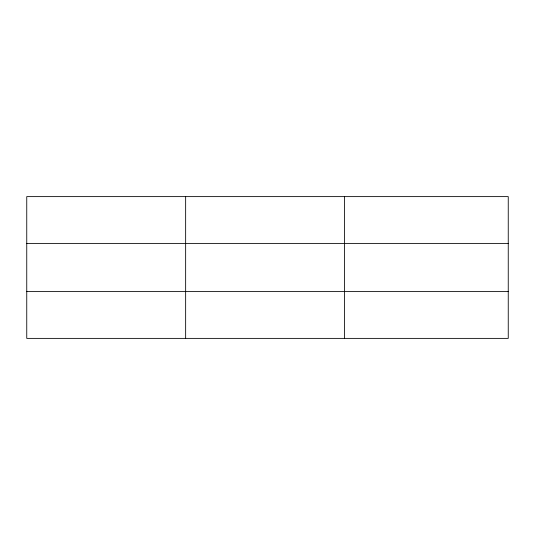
<?xml version="1.0" encoding="UTF-8"?>
<svg xmlns="http://www.w3.org/2000/svg" width="535" height="535" viewBox="0 0 535 535"><rect width="100%" height="100%" fill="white"/><g stroke="black" fill="none" stroke-linecap="round" stroke-linejoin="round"><path stroke-width="0.8" d="M185.645 338.381L185.645 196.619M344.54 338.381L344.54 196.619M508.25 243.398L508.25 196.619L26.75 196.619L26.75 338.381L508.25 338.381L508.25 243.398L26.75 243.398M26.75 291.602L508.25 291.602"/></g></svg>
